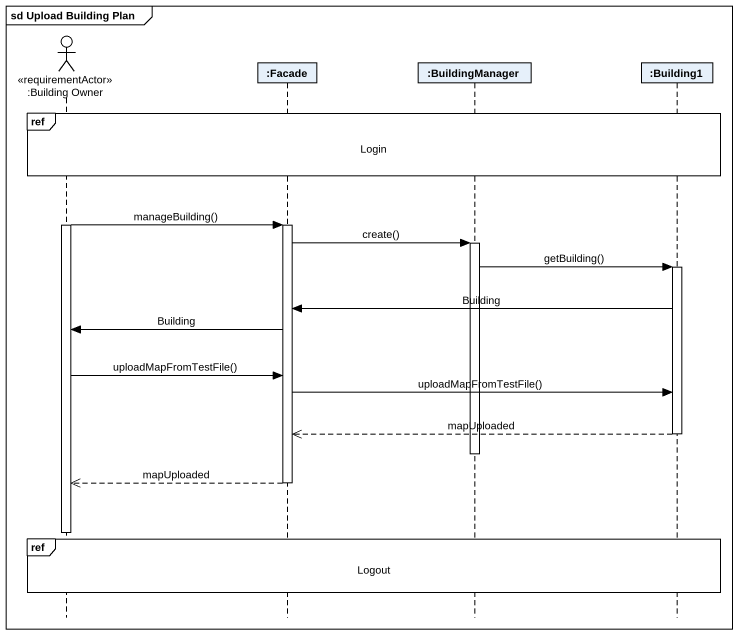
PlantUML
@startuml
mainframe sd Upload Building Plan
hide footbox
actor ":Building Owner" as Building_Owner <<requirementActor>>
participant ":Facade" as Facade
participant ":BuildingManager" as BuildingManager
participant ":Building1" as Building1

ref over Building_Owner, Facade, BuildingManager, Building1 : Login
activate Building_Owner
Building_Owner -> Facade : manageBuilding()
activate Facade
Facade -> BuildingManager : create()
activate BuildingManager
BuildingManager -> Building1 : getBuilding()
activate Building1
Building1 -> Facade : Building
Facade -> Building_Owner : Building
Building_Owner -> Facade : uploadMapFromTestFile()
Facade -> Building1 : uploadMapFromTestFile()
Building1 -->> Facade : mapUploaded
deactivate Building1
deactivate BuildingManager
Facade -->> Building_Owner : mapUploaded
deactivate Facade
deactivate Building_Owner
ref over Building_Owner, Facade, BuildingManager, Building1 : Logout
@enduml
